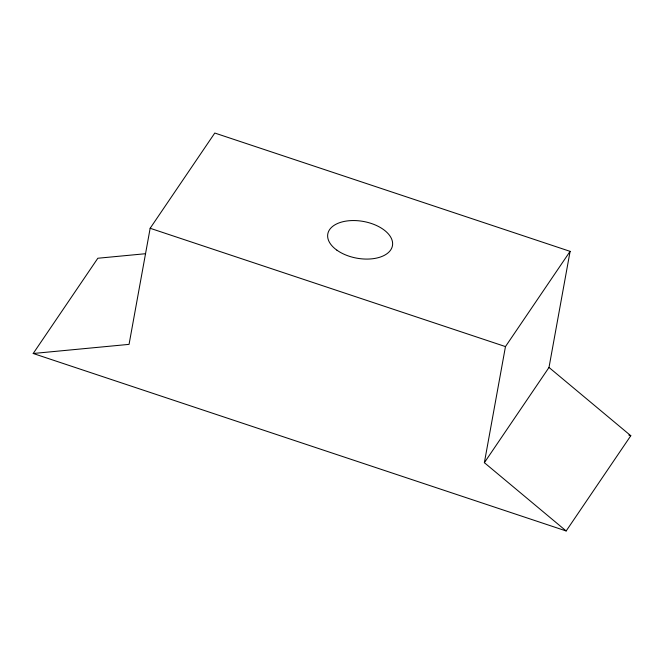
<?xml version="1.0" encoding="UTF-8"?>
<svg xmlns="http://www.w3.org/2000/svg" width="664" height="664" viewBox="0 0 664 664"><rect width="100%" height="100%" fill="white"/><g stroke="black" fill="none" stroke-linecap="round" stroke-linejoin="round"><path stroke-width="1" d="M549.004 367.449L630.8 435.725L566.168 530.959L484.371 462.684L549.004 367.449L570.102 251.357L214.787 133.041L150.155 228.275L129.057 344.367L33.2 353.489L97.832 258.246L145.25 253.739M484.371 462.684L505.47 346.591L570.102 251.357M150.155 228.275L505.47 346.591M628.833 435.069L630.8 435.725M33.2 353.489L566.168 530.959M336.897 250.17A32.851 18.65 10.3 0 0 391.42 248.718A32.851 18.65 10.3 0 0 352.078 220.564A32.851 18.65 10.3 0 0 336.897 250.17"/></g></svg>
